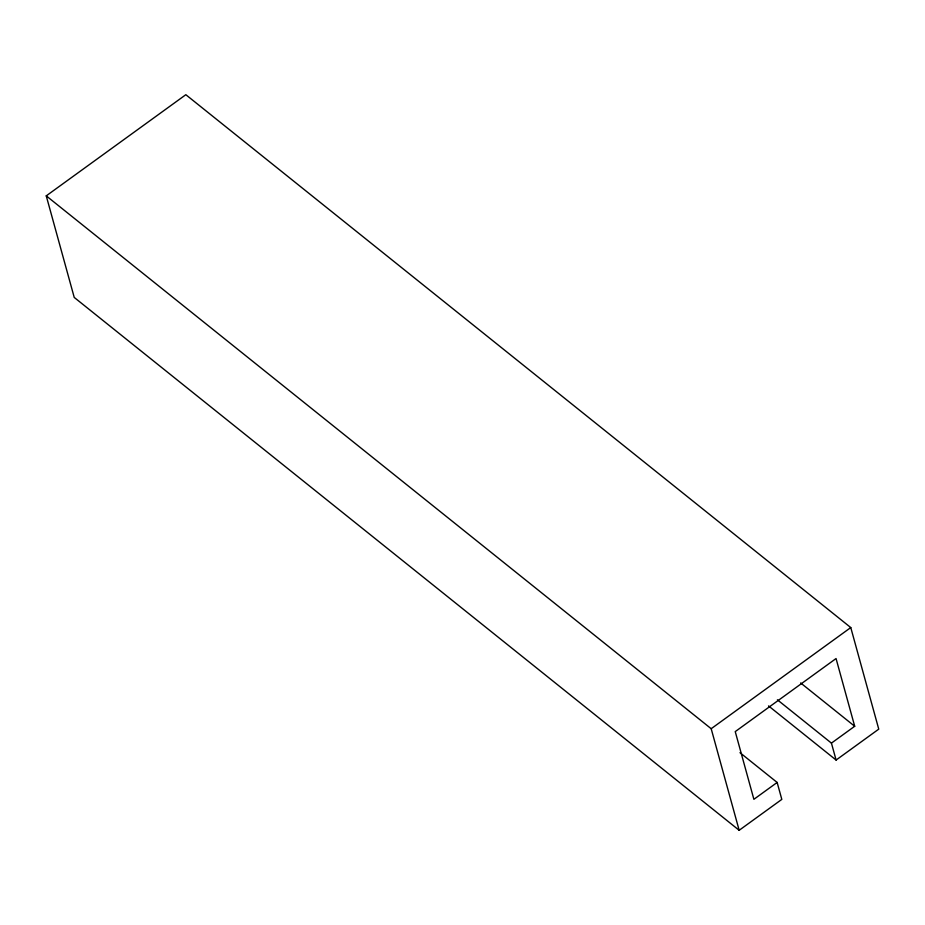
<?xml version="1.0" encoding="UTF-8"?>
<svg xmlns="http://www.w3.org/2000/svg" width="925" height="925" viewBox="0 0 925 925"><rect width="100%" height="100%" fill="white"/><g stroke="black" fill="none" stroke-linecap="round" stroke-linejoin="round"><path stroke-width="1.39" d="M740 752.684L777.15 782.457L781.81 799.385L739.168 830.292L74.231 297.434L46.25 195.857L185.833 94.708L850.769 627.566L878.75 729.143L836.096 760.049L768.548 705.914M739.168 830.292L711.186 728.715L850.769 627.566M777.15 782.457L753.887 799.316L735.236 731.606L836.05 658.542L854.7 726.264L831.436 743.122L836.096 760.049M800.657 682.951L854.7 726.264M777.393 699.809L831.436 743.122M46.25 195.857L711.186 728.715"/></g></svg>
